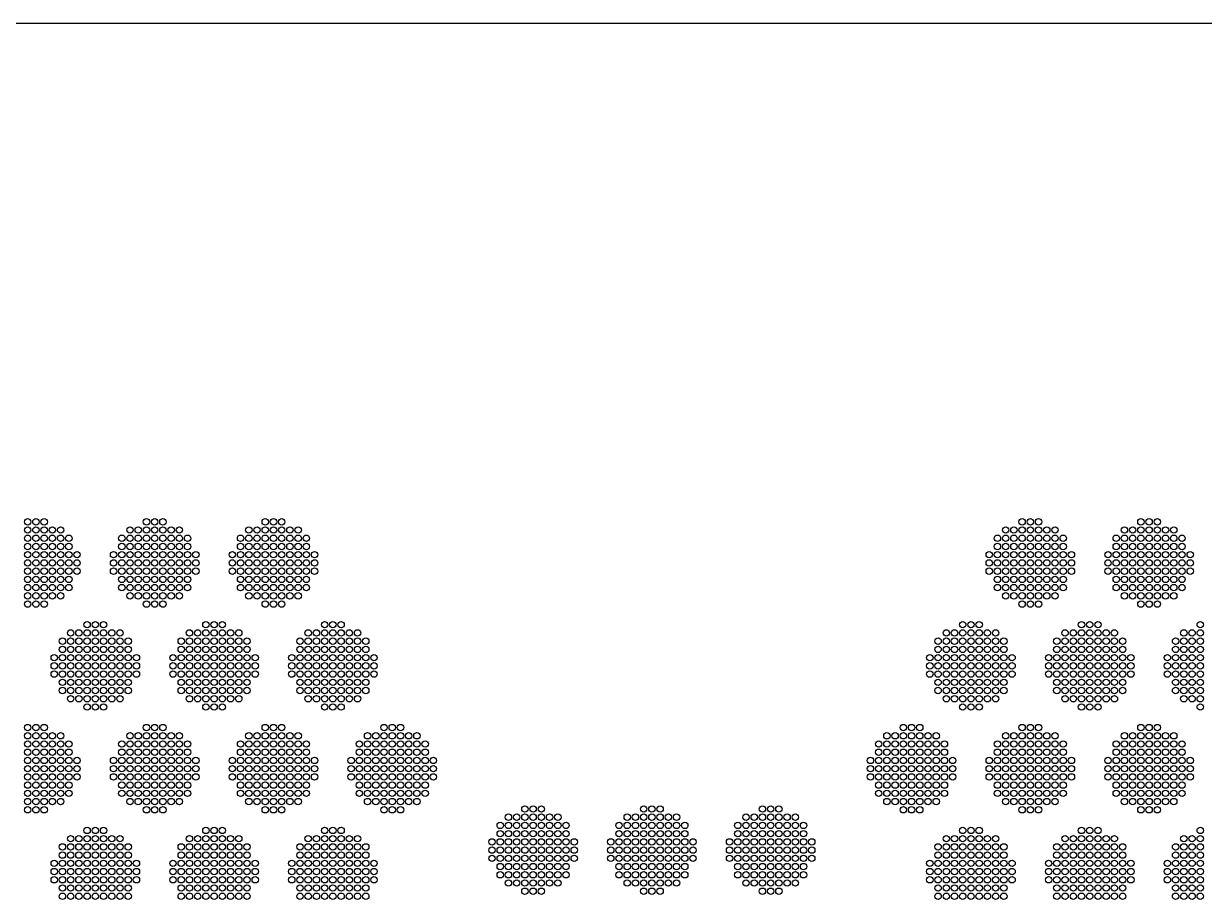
# Model space of a CAD drawing. Extents: x -49 to 54, y -38 to 38.
# Drawn here: x 28.5 to 41.42, y 28.41 to 38 of the extents above; entities that cross this region are included whole.
import ezdxf

# ---------------------------------------------------------------- set-up
doc = ezdxf.new("R2010")
doc.units = 0
doc.layers.add('LOWER_ELECTRODE', color=1, linetype='CONTINUOUS')
doc.layers.add('OUTLINE', color=7, linetype='CONTINUOUS')

msp = doc.modelspace()

# ---------------------------------------------------------------- linework, layer by layer
at = {"layer": 'LOWER_ELECTRODE'}
for centre in [(28.54, 32.549), (28.63, 32.549), (28.72, 32.549), (29.84, 32.549), (29.93, 32.549), (30.02, 32.549), (31.14, 32.549), (31.23, 32.549), (31.32, 32.549), (39.424, 32.549), (39.514, 32.549), (39.604, 32.549), (40.724, 32.549), (40.814, 32.549), (40.904, 32.549), (28.54, 32.459), (28.63, 32.459), (28.72, 32.459), (28.81, 32.459), (28.9, 32.459), (29.66, 32.459), (29.75, 32.459), (29.84, 32.459), (29.93, 32.459), (30.02, 32.459), (30.11, 32.459), (30.2, 32.459), (30.96, 32.459), (31.05, 32.459), (31.14, 32.459), (31.23, 32.459), (31.32, 32.459), (31.41, 32.459), (31.5, 32.459), (39.244, 32.459), (39.334, 32.459), (39.424, 32.459), (39.514, 32.459), (39.604, 32.459), (39.694, 32.459), (39.784, 32.459), (40.544, 32.459), (40.634, 32.459), (40.724, 32.459), (40.814, 32.459), (40.904, 32.459), (40.994, 32.459), (41.084, 32.459), (28.54, 32.369), (28.54, 32.279), (28.63, 32.369), (28.63, 32.279), (28.72, 32.369), (28.72, 32.279), (28.81, 32.369), (28.81, 32.279), (28.9, 32.369), (28.9, 32.279), (28.99, 32.369), (28.99, 32.279), (29.57, 32.369), (29.57, 32.279), (29.66, 32.369), (29.66, 32.279), (29.75, 32.369), (29.75, 32.279), (29.84, 32.369), (29.84, 32.279), (29.93, 32.369), (29.93, 32.279), (30.02, 32.369), (30.02, 32.279), (30.11, 32.369), (30.11, 32.279), (30.2, 32.369), (30.2, 32.279), (30.29, 32.369), (30.29, 32.279), (30.87, 32.369), (30.87, 32.279), (30.96, 32.369), (30.96, 32.279), (31.05, 32.369), (31.05, 32.279), (31.14, 32.369), (31.14, 32.279), (31.23, 32.369), (31.23, 32.279), (31.32, 32.369), (31.32, 32.279), (31.41, 32.369), (31.41, 32.279), (31.5, 32.369), (31.5, 32.279), (31.59, 32.369), (31.59, 32.279), (39.154, 32.369), (39.154, 32.279), (39.244, 32.369), (39.244, 32.279), (39.334, 32.369), (39.334, 32.279), (39.424, 32.369), (39.424, 32.279), (39.514, 32.369), (39.514, 32.279), (39.604, 32.369), (39.604, 32.279), (39.694, 32.369), (39.694, 32.279), (39.784, 32.369), (39.784, 32.279), (39.874, 32.369), (39.874, 32.279), (40.454, 32.369), (40.454, 32.279), (40.544, 32.369), (40.544, 32.279), (40.634, 32.369), (40.634, 32.279), (40.724, 32.369), (40.724, 32.279), (40.814, 32.369), (40.814, 32.279), (40.904, 32.369), (40.904, 32.279), (40.994, 32.369), (40.994, 32.279), (41.084, 32.369), (41.084, 32.279), (41.174, 32.369), (41.174, 32.279), (28.54, 32.189), (28.63, 32.189), (28.72, 32.189), (28.81, 32.189), (28.9, 32.189), (28.99, 32.189), (29.08, 32.189), (29.48, 32.189), (29.57, 32.189), (29.66, 32.189), (29.75, 32.189), (29.84, 32.189), (29.93, 32.189), (30.02, 32.189), (30.11, 32.189), (30.2, 32.189), (30.29, 32.189), (30.38, 32.189), (30.78, 32.189), (30.87, 32.189), (30.96, 32.189), (31.05, 32.189), (31.14, 32.189), (31.23, 32.189), (31.32, 32.189), (31.41, 32.189), (31.5, 32.189), (31.59, 32.189), (31.68, 32.189), (39.064, 32.189), (39.154, 32.189), (39.244, 32.189), (39.334, 32.189), (39.424, 32.189), (39.514, 32.189), (39.604, 32.189), (39.694, 32.189), (39.784, 32.189), (39.874, 32.189), (39.964, 32.189), (40.364, 32.189), (40.454, 32.189), (40.544, 32.189), (40.634, 32.189), (40.724, 32.189), (40.814, 32.189), (40.904, 32.189), (40.994, 32.189), (41.084, 32.189), (41.174, 32.189), (41.264, 32.189), (28.54, 32.099), (28.63, 32.099), (28.72, 32.099), (28.81, 32.099), (28.9, 32.099), (28.99, 32.099), (29.08, 32.099), (29.48, 32.099), (29.57, 32.099), (29.66, 32.099), (29.75, 32.099), (29.84, 32.099), (29.93, 32.099), (30.02, 32.099), (30.11, 32.099), (30.2, 32.099), (30.29, 32.099), (30.38, 32.099), (30.78, 32.099), (30.87, 32.099), (30.96, 32.099), (31.05, 32.099), (31.14, 32.099), (31.23, 32.099), (31.32, 32.099), (31.41, 32.099), (31.5, 32.099), (31.59, 32.099), (31.68, 32.099), (39.064, 32.099), (39.154, 32.099), (39.244, 32.099), (39.334, 32.099), (39.424, 32.099), (39.514, 32.099), (39.604, 32.099), (39.694, 32.099), (39.784, 32.099), (39.874, 32.099), (39.964, 32.099), (40.364, 32.099), (40.454, 32.099), (40.544, 32.099), (40.634, 32.099), (40.724, 32.099), (40.814, 32.099), (40.904, 32.099), (40.994, 32.099), (41.084, 32.099), (41.174, 32.099), (41.264, 32.099), (28.54, 32.009), (28.54, 31.919), (28.63, 32.009), (28.63, 31.919), (28.72, 32.009), (28.72, 31.919), (28.81, 32.009), (28.81, 31.919), (28.9, 32.009), (28.9, 31.919), (28.99, 32.009), (28.99, 31.919), (29.08, 32.009), (29.48, 32.009), (29.57, 32.009), (29.57, 31.919), (29.66, 32.009), (29.66, 31.919), (29.75, 32.009), (29.75, 31.919), (29.84, 32.009), (29.84, 31.919), (29.93, 32.009), (29.93, 31.919), (30.02, 32.009), (30.02, 31.919), (30.11, 32.009), (30.11, 31.919), (30.2, 32.009), (30.2, 31.919), (30.29, 32.009), (30.29, 31.919), (30.38, 32.009), (30.78, 32.009), (30.87, 32.009), (30.87, 31.919), (30.96, 32.009), (30.96, 31.919), (31.05, 32.009), (31.05, 31.919), (31.14, 32.009), (31.14, 31.919), (31.23, 32.009), (31.23, 31.919), (31.32, 32.009), (31.32, 31.919), (31.41, 32.009), (31.41, 31.919), (31.5, 32.009), (31.5, 31.919), (31.59, 32.009), (31.59, 31.919), (31.68, 32.009), (39.064, 32.009), (39.154, 32.009), (39.154, 31.919), (39.244, 32.009), (39.244, 31.919), (39.334, 32.009), (39.334, 31.919), (39.424, 32.009), (39.424, 31.919), (39.514, 32.009), (39.514, 31.919), (39.604, 32.009), (39.604, 31.919), (39.694, 32.009), (39.694, 31.919), (39.784, 32.009), (39.784, 31.919), (39.874, 32.009), (39.874, 31.919), (39.964, 32.009), (40.364, 32.009), (40.454, 32.009), (40.454, 31.919), (40.544, 32.009), (40.544, 31.919), (40.634, 32.009), (40.634, 31.919), (40.724, 32.009), (40.724, 31.919), (40.814, 32.009), (40.814, 31.919), (40.904, 32.009), (40.904, 31.919), (40.994, 32.009), (40.994, 31.919), (41.084, 32.009), (41.084, 31.919), (41.174, 32.009), (41.174, 31.919), (41.264, 32.009), (28.54, 31.829), (28.63, 31.829), (28.72, 31.829), (28.81, 31.829), (28.9, 31.829), (28.99, 31.829), (29.57, 31.829), (29.66, 31.829), (29.75, 31.829), (29.84, 31.829), (29.93, 31.829), (30.02, 31.829), (30.11, 31.829), (30.2, 31.829), (30.29, 31.829), (30.87, 31.829), (30.96, 31.829), (31.05, 31.829), (31.14, 31.829), (31.23, 31.829), (31.32, 31.829), (31.41, 31.829), (31.5, 31.829), (31.59, 31.829), (39.154, 31.829), (39.244, 31.829), (39.334, 31.829), (39.424, 31.829), (39.514, 31.829), (39.604, 31.829), (39.694, 31.829), (39.784, 31.829), (39.874, 31.829), (40.454, 31.829), (40.544, 31.829), (40.634, 31.829), (40.724, 31.829), (40.814, 31.829), (40.904, 31.829), (40.994, 31.829), (41.084, 31.829), (41.174, 31.829), (28.54, 31.739), (28.54, 31.649), (28.63, 31.739), (28.63, 31.649), (28.72, 31.739), (28.72, 31.649), (28.81, 31.739), (28.9, 31.739), (29.66, 31.739), (29.75, 31.739), (29.84, 31.739), (29.84, 31.649), (29.93, 31.739), (29.93, 31.649), (30.02, 31.739), (30.02, 31.649), (30.11, 31.739), (30.2, 31.739), (30.96, 31.739), (31.05, 31.739), (31.14, 31.739), (31.14, 31.649), (31.23, 31.739), (31.23, 31.649), (31.32, 31.739), (31.32, 31.649), (31.41, 31.739), (31.5, 31.739), (39.244, 31.739), (39.334, 31.739), (39.424, 31.739), (39.424, 31.649), (39.514, 31.739), (39.514, 31.649), (39.604, 31.739), (39.604, 31.649), (39.694, 31.739), (39.784, 31.739), (40.544, 31.739), (40.634, 31.739), (40.724, 31.739), (40.724, 31.649), (40.814, 31.739), (40.814, 31.649), (40.904, 31.739), (40.904, 31.649), (40.994, 31.739), (41.084, 31.739), (29.19, 31.423), (29.28, 31.423), (29.37, 31.423), (30.49, 31.423), (30.58, 31.423), (30.67, 31.423), (31.79, 31.423), (31.88, 31.423), (31.97, 31.423), (38.774, 31.423), (38.864, 31.423), (38.954, 31.423), (40.074, 31.423), (40.164, 31.423), (40.254, 31.423), (41.374, 31.423), (28.92, 31.243), (29.01, 31.333), (29.01, 31.243), (29.1, 31.333), (29.1, 31.243), (29.19, 31.333), (29.19, 31.243), (29.28, 31.333), (29.28, 31.243), (29.37, 31.333), (29.37, 31.243), (29.46, 31.333), (29.46, 31.243), (29.55, 31.333), (29.55, 31.243), (29.64, 31.243), (30.22, 31.243), (30.31, 31.333), (30.31, 31.243), (30.4, 31.333), (30.4, 31.243), (30.49, 31.333), (30.49, 31.243), (30.58, 31.333), (30.58, 31.243), (30.67, 31.333), (30.67, 31.243), (30.76, 31.333), (30.76, 31.243), (30.85, 31.333), (30.85, 31.243), (30.94, 31.243), (31.52, 31.243), (31.61, 31.333), (31.61, 31.243), (31.7, 31.333), (31.7, 31.243), (31.79, 31.333), (31.79, 31.243), (31.88, 31.333), (31.88, 31.243), (31.97, 31.333), (31.97, 31.243), (32.06, 31.333), (32.06, 31.243), (32.15, 31.333), (32.15, 31.243), (32.24, 31.243), (38.504, 31.243), (38.594, 31.333), (38.594, 31.243), (38.684, 31.333), (38.684, 31.243), (38.774, 31.333), (38.774, 31.243), (38.864, 31.333), (38.864, 31.243), (38.954, 31.333), (38.954, 31.243), (39.044, 31.333), (39.044, 31.243), (39.134, 31.333), (39.134, 31.243), (39.224, 31.243), (39.804, 31.243), (39.894, 31.333), (39.894, 31.243), (39.984, 31.333), (39.984, 31.243), (40.074, 31.333), (40.074, 31.243), (40.164, 31.333), (40.164, 31.243), (40.254, 31.333), (40.254, 31.243), (40.344, 31.333), (40.344, 31.243), (40.434, 31.333), (40.434, 31.243), (40.524, 31.243), (41.104, 31.243), (41.194, 31.333), (41.194, 31.243), (41.284, 31.333), (41.284, 31.243), (41.374, 31.333), (41.374, 31.243), (28.92, 31.153), (29.01, 31.153), (29.1, 31.153), (29.19, 31.153), (29.28, 31.153), (29.37, 31.153), (29.46, 31.153), (29.55, 31.153), (29.64, 31.153), (30.22, 31.153), (30.31, 31.153), (30.4, 31.153), (30.49, 31.153), (30.58, 31.153), (30.67, 31.153), (30.76, 31.153), (30.85, 31.153), (30.94, 31.153), (31.52, 31.153), (31.61, 31.153), (31.7, 31.153), (31.79, 31.153), (31.88, 31.153), (31.97, 31.153), (32.06, 31.153), (32.15, 31.153), (32.24, 31.153), (38.504, 31.153), (38.594, 31.153), (38.684, 31.153), (38.774, 31.153), (38.864, 31.153), (38.954, 31.153), (39.044, 31.153), (39.134, 31.153), (39.224, 31.153), (39.804, 31.153), (39.894, 31.153), (39.984, 31.153), (40.074, 31.153), (40.164, 31.153), (40.254, 31.153), (40.344, 31.153), (40.434, 31.153), (40.524, 31.153), (41.104, 31.153), (41.194, 31.153), (41.284, 31.153), (41.374, 31.153), (28.83, 31.063), (28.92, 31.063), (29.01, 31.063), (29.1, 31.063), (29.19, 31.063), (29.28, 31.063), (29.37, 31.063), (29.46, 31.063), (29.55, 31.063), (29.64, 31.063), (29.73, 31.063), (30.13, 31.063), (30.22, 31.063), (30.31, 31.063), (30.4, 31.063), (30.49, 31.063), (30.58, 31.063), (30.67, 31.063), (30.76, 31.063), (30.85, 31.063), (30.94, 31.063), (31.03, 31.063), (31.43, 31.063), (31.52, 31.063), (31.61, 31.063), (31.7, 31.063), (31.79, 31.063), (31.88, 31.063), (31.97, 31.063), (32.06, 31.063), (32.15, 31.063), (32.24, 31.063), (32.33, 31.063), (38.414, 31.063), (38.504, 31.063), (38.594, 31.063), (38.684, 31.063), (38.774, 31.063), (38.864, 31.063), (38.954, 31.063), (39.044, 31.063), (39.134, 31.063), (39.224, 31.063), (39.314, 31.063), (39.714, 31.063), (39.804, 31.063), (39.894, 31.063), (39.984, 31.063), (40.074, 31.063), (40.164, 31.063), (40.254, 31.063), (40.344, 31.063), (40.434, 31.063), (40.524, 31.063), (40.614, 31.063), (41.014, 31.063), (41.104, 31.063), (41.194, 31.063), (41.284, 31.063), (41.374, 31.063), (28.83, 30.973), (28.83, 30.883), (28.92, 30.973), (28.92, 30.883), (29.01, 30.973), (29.01, 30.883), (29.1, 30.973), (29.1, 30.883), (29.19, 30.973), (29.19, 30.883), (29.28, 30.973), (29.28, 30.883), (29.37, 30.973), (29.37, 30.883), (29.46, 30.973), (29.46, 30.883), (29.55, 30.973), (29.55, 30.883), (29.64, 30.973), (29.64, 30.883), (29.73, 30.973), (29.73, 30.883), (30.13, 30.973), (30.13, 30.883), (30.22, 30.973), (30.22, 30.883), (30.31, 30.973), (30.31, 30.883), (30.4, 30.973), (30.4, 30.883), (30.49, 30.973), (30.49, 30.883), (30.58, 30.973), (30.58, 30.883), (30.67, 30.973), (30.67, 30.883), (30.76, 30.973), (30.76, 30.883), (30.85, 30.973), (30.85, 30.883), (30.94, 30.973), (30.94, 30.883), (31.03, 30.973), (31.03, 30.883), (31.43, 30.973), (31.43, 30.883), (31.52, 30.973), (31.52, 30.883), (31.61, 30.973), (31.61, 30.883), (31.7, 30.973), (31.7, 30.883), (31.79, 30.973), (31.79, 30.883), (31.88, 30.973), (31.88, 30.883), (31.97, 30.973), (31.97, 30.883), (32.06, 30.973), (32.06, 30.883), (32.15, 30.973), (32.15, 30.883), (32.24, 30.973), (32.24, 30.883), (32.33, 30.973), (32.33, 30.883), (38.414, 30.973), (38.414, 30.883), (38.504, 30.973), (38.504, 30.883), (38.594, 30.973), (38.594, 30.883), (38.684, 30.973), (38.684, 30.883), (38.774, 30.973), (38.774, 30.883), (38.864, 30.973), (38.864, 30.883), (38.954, 30.973), (38.954, 30.883), (39.044, 30.973), (39.044, 30.883), (39.134, 30.973), (39.134, 30.883), (39.224, 30.973), (39.224, 30.883), (39.314, 30.973), (39.314, 30.883), (39.714, 30.973), (39.714, 30.883), (39.804, 30.973), (39.804, 30.883), (39.894, 30.973), (39.894, 30.883), (39.984, 30.973), (39.984, 30.883), (40.074, 30.973), (40.074, 30.883), (40.164, 30.973), (40.164, 30.883), (40.254, 30.973), (40.254, 30.883), (40.344, 30.973), (40.344, 30.883), (40.434, 30.973), (40.434, 30.883), (40.524, 30.973), (40.524, 30.883), (40.614, 30.973), (40.614, 30.883), (41.014, 30.973), (41.014, 30.883), (41.104, 30.973), (41.104, 30.883), (41.194, 30.973), (41.194, 30.883), (41.284, 30.973), (41.284, 30.883), (41.374, 30.973), (41.374, 30.883), (28.92, 30.793), (29.01, 30.793), (29.1, 30.793), (29.19, 30.793), (29.28, 30.793), (29.37, 30.793), (29.46, 30.793), (29.55, 30.793), (29.64, 30.793), (30.22, 30.793), (30.31, 30.793), (30.4, 30.793), (30.49, 30.793), (30.58, 30.793), (30.67, 30.793), (30.76, 30.793), (30.85, 30.793), (30.94, 30.793), (31.52, 30.793), (31.61, 30.793), (31.7, 30.793), (31.79, 30.793), (31.88, 30.793), (31.97, 30.793), (32.06, 30.793), (32.15, 30.793), (32.24, 30.793), (38.504, 30.793), (38.594, 30.793), (38.684, 30.793), (38.774, 30.793), (38.864, 30.793), (38.954, 30.793), (39.044, 30.793), (39.134, 30.793), (39.224, 30.793), (39.804, 30.793), (39.894, 30.793), (39.984, 30.793), (40.074, 30.793), (40.164, 30.793), (40.254, 30.793), (40.344, 30.793), (40.434, 30.793), (40.524, 30.793), (41.104, 30.793), (41.194, 30.793), (41.284, 30.793), (41.374, 30.793), (28.92, 30.703), (29.01, 30.703), (29.01, 30.613), (29.1, 30.703), (29.1, 30.613), (29.19, 30.703), (29.19, 30.613), (29.28, 30.703), (29.28, 30.613), (29.37, 30.703), (29.37, 30.613), (29.46, 30.703), (29.46, 30.613), (29.55, 30.703), (29.55, 30.613), (29.64, 30.703), (30.22, 30.703), (30.31, 30.703), (30.31, 30.613), (30.4, 30.703), (30.4, 30.613), (30.49, 30.703), (30.49, 30.613), (30.58, 30.703), (30.58, 30.613), (30.67, 30.703), (30.67, 30.613), (30.76, 30.703), (30.76, 30.613), (30.85, 30.703), (30.85, 30.613), (30.94, 30.703), (31.52, 30.703), (31.61, 30.703), (31.61, 30.613), (31.7, 30.703), (31.7, 30.613), (31.79, 30.703), (31.79, 30.613), (31.88, 30.703), (31.88, 30.613), (31.97, 30.703), (31.97, 30.613), (32.06, 30.703), (32.06, 30.613), (32.15, 30.703), (32.15, 30.613), (32.24, 30.703), (38.504, 30.703), (38.594, 30.703), (38.594, 30.613), (38.684, 30.703), (38.684, 30.613), (38.774, 30.703), (38.774, 30.613), (38.864, 30.703), (38.864, 30.613), (38.954, 30.703), (38.954, 30.613), (39.044, 30.703), (39.044, 30.613), (39.134, 30.703), (39.134, 30.613), (39.224, 30.703), (39.804, 30.703), (39.894, 30.703), (39.894, 30.613), (39.984, 30.703), (39.984, 30.613), (40.074, 30.703), (40.074, 30.613), (40.164, 30.703), (40.164, 30.613), (40.254, 30.703), (40.254, 30.613), (40.344, 30.703), (40.344, 30.613), (40.434, 30.703), (40.434, 30.613), (40.524, 30.703), (41.104, 30.703), (41.194, 30.703), (41.194, 30.613), (41.284, 30.703), (41.284, 30.613), (41.374, 30.703), (41.374, 30.613), (29.19, 30.523), (29.28, 30.523), (29.37, 30.523), (30.49, 30.523), (30.58, 30.523), (30.67, 30.523), (31.79, 30.523), (31.88, 30.523), (31.97, 30.523), (38.774, 30.523), (38.864, 30.523), (38.954, 30.523), (40.074, 30.523), (40.164, 30.523), (40.254, 30.523), (41.374, 30.523), (28.54, 30.298), (28.54, 30.208), (28.63, 30.298), (28.63, 30.208), (28.72, 30.298), (28.72, 30.208), (28.81, 30.208), (28.9, 30.208), (29.66, 30.208), (29.75, 30.208), (29.84, 30.298), (29.84, 30.208), (29.93, 30.298), (29.93, 30.208), (30.02, 30.298), (30.02, 30.208), (30.11, 30.208), (30.2, 30.208), (30.96, 30.208), (31.05, 30.208), (31.14, 30.298), (31.14, 30.208), (31.23, 30.298), (31.23, 30.208), (31.32, 30.298), (31.32, 30.208), (31.41, 30.208), (31.5, 30.208), (32.26, 30.208), (32.35, 30.208), (32.44, 30.298), (32.44, 30.208), (32.53, 30.298), (32.53, 30.208), (32.62, 30.298), (32.62, 30.208), (32.71, 30.208), (32.8, 30.208), (37.944, 30.208), (38.034, 30.208), (38.124, 30.298), (38.124, 30.208), (38.214, 30.298), (38.214, 30.208), (38.304, 30.298), (38.304, 30.208), (38.394, 30.208), (38.484, 30.208), (39.244, 30.208), (39.334, 30.208), (39.424, 30.298), (39.424, 30.208), (39.514, 30.298), (39.514, 30.208), (39.604, 30.298), (39.604, 30.208), (39.694, 30.208), (39.784, 30.208), (40.544, 30.208), (40.634, 30.208), (40.724, 30.298), (40.724, 30.208), (40.814, 30.298), (40.814, 30.208), (40.904, 30.298), (40.904, 30.208), (40.994, 30.208), (41.084, 30.208), (28.54, 30.118), (28.63, 30.118), (28.72, 30.118), (28.81, 30.118), (28.9, 30.118), (28.99, 30.118), (29.57, 30.118), (29.66, 30.118), (29.75, 30.118), (29.84, 30.118), (29.93, 30.118), (30.02, 30.118), (30.11, 30.118), (30.2, 30.118), (30.29, 30.118), (30.87, 30.118), (30.96, 30.118), (31.05, 30.118), (31.14, 30.118), (31.23, 30.118), (31.32, 30.118), (31.41, 30.118), (31.5, 30.118), (31.59, 30.118), (32.17, 30.118), (32.26, 30.118), (32.35, 30.118), (32.44, 30.118), (32.53, 30.118), (32.62, 30.118), (32.71, 30.118), (32.8, 30.118), (32.89, 30.118), (37.854, 30.118), (37.944, 30.118), (38.034, 30.118), (38.124, 30.118), (38.214, 30.118), (38.304, 30.118), (38.394, 30.118), (38.484, 30.118), (38.574, 30.118), (39.154, 30.118), (39.244, 30.118), (39.334, 30.118), (39.424, 30.118), (39.514, 30.118), (39.604, 30.118), (39.694, 30.118), (39.784, 30.118), (39.874, 30.118), (40.454, 30.118), (40.544, 30.118), (40.634, 30.118), (40.724, 30.118), (40.814, 30.118), (40.904, 30.118), (40.994, 30.118), (41.084, 30.118), (41.174, 30.118), (28.54, 30.028), (28.63, 30.028), (28.72, 30.028), (28.81, 30.028), (28.9, 30.028), (28.99, 30.028), (29.57, 30.028), (29.66, 30.028), (29.75, 30.028), (29.84, 30.028), (29.93, 30.028), (30.02, 30.028), (30.11, 30.028), (30.2, 30.028), (30.29, 30.028), (30.87, 30.028), (30.96, 30.028), (31.05, 30.028), (31.14, 30.028), (31.23, 30.028), (31.32, 30.028), (31.41, 30.028), (31.5, 30.028), (31.59, 30.028), (32.17, 30.028), (32.26, 30.028), (32.35, 30.028), (32.44, 30.028), (32.53, 30.028), (32.62, 30.028), (32.71, 30.028), (32.8, 30.028), (32.89, 30.028), (37.854, 30.028), (37.944, 30.028), (38.034, 30.028), (38.124, 30.028), (38.214, 30.028), (38.304, 30.028), (38.394, 30.028), (38.484, 30.028), (38.574, 30.028), (39.154, 30.028), (39.244, 30.028), (39.334, 30.028), (39.424, 30.028), (39.514, 30.028), (39.604, 30.028), (39.694, 30.028), (39.784, 30.028), (39.874, 30.028), (40.454, 30.028), (40.544, 30.028), (40.634, 30.028), (40.724, 30.028), (40.814, 30.028), (40.904, 30.028), (40.994, 30.028), (41.084, 30.028), (41.174, 30.028), (28.54, 29.938), (28.54, 29.848), (28.63, 29.938), (28.63, 29.848), (28.72, 29.938), (28.72, 29.848), (28.81, 29.938), (28.81, 29.848), (28.9, 29.938), (28.9, 29.848), (28.99, 29.938), (28.99, 29.848), (29.08, 29.938), (29.08, 29.848), (29.48, 29.938), (29.48, 29.848), (29.57, 29.938), (29.57, 29.848), (29.66, 29.938), (29.66, 29.848), (29.75, 29.938), (29.75, 29.848), (29.84, 29.938), (29.84, 29.848), (29.93, 29.938), (29.93, 29.848), (30.02, 29.938), (30.02, 29.848), (30.11, 29.938), (30.11, 29.848), (30.2, 29.938), (30.2, 29.848), (30.29, 29.938), (30.29, 29.848), (30.38, 29.938), (30.38, 29.848), (30.78, 29.938), (30.78, 29.848), (30.87, 29.938), (30.87, 29.848), (30.96, 29.938), (30.96, 29.848), (31.05, 29.938), (31.05, 29.848), (31.14, 29.938), (31.14, 29.848), (31.23, 29.938), (31.23, 29.848), (31.32, 29.938), (31.32, 29.848), (31.41, 29.938), (31.41, 29.848), (31.5, 29.938), (31.5, 29.848), (31.59, 29.938), (31.59, 29.848), (31.68, 29.938), (31.68, 29.848), (32.08, 29.938), (32.08, 29.848), (32.17, 29.938), (32.17, 29.848), (32.26, 29.938), (32.26, 29.848), (32.35, 29.938), (32.35, 29.848), (32.44, 29.938), (32.44, 29.848), (32.53, 29.938), (32.53, 29.848), (32.62, 29.938), (32.62, 29.848), (32.71, 29.938), (32.71, 29.848), (32.8, 29.938), (32.8, 29.848), (32.89, 29.938), (32.89, 29.848), (32.98, 29.938), (32.98, 29.848), (37.764, 29.938), (37.764, 29.848), (37.854, 29.938), (37.854, 29.848), (37.944, 29.938), (37.944, 29.848), (38.034, 29.938), (38.034, 29.848), (38.124, 29.938), (38.124, 29.848), (38.214, 29.938), (38.214, 29.848), (38.304, 29.938), (38.304, 29.848), (38.394, 29.938), (38.394, 29.848), (38.484, 29.938), (38.484, 29.848), (38.574, 29.938), (38.574, 29.848), (38.664, 29.938), (38.664, 29.848), (39.064, 29.938), (39.064, 29.848), (39.154, 29.938), (39.154, 29.848), (39.244, 29.938), (39.244, 29.848), (39.334, 29.938), (39.334, 29.848), (39.424, 29.938), (39.424, 29.848), (39.514, 29.938), (39.514, 29.848), (39.604, 29.938), (39.604, 29.848), (39.694, 29.938), (39.694, 29.848), (39.784, 29.938), (39.784, 29.848), (39.874, 29.938), (39.874, 29.848), (39.964, 29.938), (39.964, 29.848), (40.364, 29.938), (40.364, 29.848), (40.454, 29.938), (40.454, 29.848), (40.544, 29.938), (40.544, 29.848), (40.634, 29.938), (40.634, 29.848), (40.724, 29.938), (40.724, 29.848), (40.814, 29.938), (40.814, 29.848), (40.904, 29.938), (40.904, 29.848), (40.994, 29.938), (40.994, 29.848), (41.084, 29.938), (41.084, 29.848), (41.174, 29.938), (41.174, 29.848), (41.264, 29.938), (41.264, 29.848), (28.54, 29.758), (28.63, 29.758), (28.72, 29.758), (28.81, 29.758), (28.9, 29.758), (28.99, 29.758), (29.08, 29.758), (29.48, 29.758), (29.57, 29.758), (29.66, 29.758), (29.75, 29.758), (29.84, 29.758), (29.93, 29.758), (30.02, 29.758), (30.11, 29.758), (30.2, 29.758), (30.29, 29.758), (30.38, 29.758), (30.78, 29.758), (30.87, 29.758), (30.96, 29.758), (31.05, 29.758), (31.14, 29.758), (31.23, 29.758), (31.32, 29.758), (31.41, 29.758), (31.5, 29.758), (31.59, 29.758), (31.68, 29.758), (32.08, 29.758), (32.17, 29.758), (32.26, 29.758), (32.35, 29.758), (32.44, 29.758), (32.53, 29.758), (32.62, 29.758), (32.71, 29.758), (32.8, 29.758), (32.89, 29.758), (32.98, 29.758), (37.764, 29.758), (37.854, 29.758), (37.944, 29.758), (38.034, 29.758), (38.124, 29.758), (38.214, 29.758), (38.304, 29.758), (38.394, 29.758), (38.484, 29.758), (38.574, 29.758), (38.664, 29.758), (39.064, 29.758), (39.154, 29.758), (39.244, 29.758), (39.334, 29.758), (39.424, 29.758), (39.514, 29.758), (39.604, 29.758), (39.694, 29.758), (39.784, 29.758), (39.874, 29.758), (39.964, 29.758), (40.364, 29.758), (40.454, 29.758), (40.544, 29.758), (40.634, 29.758), (40.724, 29.758), (40.814, 29.758), (40.904, 29.758), (40.994, 29.758), (41.084, 29.758), (41.174, 29.758), (41.264, 29.758), (28.54, 29.668), (28.54, 29.578), (28.63, 29.668), (28.63, 29.578), (28.72, 29.668), (28.72, 29.578), (28.81, 29.668), (28.81, 29.578), (28.9, 29.668), (28.9, 29.578), (28.99, 29.668), (28.99, 29.578), (29.57, 29.668), (29.57, 29.578), (29.66, 29.668), (29.66, 29.578), (29.75, 29.668), (29.75, 29.578), (29.84, 29.668), (29.84, 29.578), (29.93, 29.668), (29.93, 29.578), (30.02, 29.668), (30.02, 29.578), (30.11, 29.668), (30.11, 29.578), (30.2, 29.668), (30.2, 29.578), (30.29, 29.668), (30.29, 29.578), (30.87, 29.668), (30.87, 29.578), (30.96, 29.668), (30.96, 29.578), (31.05, 29.668), (31.05, 29.578), (31.14, 29.668), (31.14, 29.578), (31.23, 29.668), (31.23, 29.578), (31.32, 29.668), (31.32, 29.578), (31.41, 29.668), (31.41, 29.578), (31.5, 29.668), (31.5, 29.578), (31.59, 29.668), (31.59, 29.578), (32.17, 29.668), (32.17, 29.578), (32.26, 29.668), (32.26, 29.578), (32.35, 29.668), (32.35, 29.578), (32.44, 29.668), (32.44, 29.578), (32.53, 29.668), (32.53, 29.578), (32.62, 29.668), (32.62, 29.578), (32.71, 29.668), (32.71, 29.578), (32.8, 29.668), (32.8, 29.578), (32.89, 29.668), (32.89, 29.578), (37.854, 29.668), (37.854, 29.578), (37.944, 29.668), (37.944, 29.578), (38.034, 29.668), (38.034, 29.578), (38.124, 29.668), (38.124, 29.578), (38.214, 29.668), (38.214, 29.578), (38.304, 29.668), (38.304, 29.578), (38.394, 29.668), (38.394, 29.578), (38.484, 29.668), (38.484, 29.578), (38.574, 29.668), (38.574, 29.578), (39.154, 29.668), (39.154, 29.578), (39.244, 29.668), (39.244, 29.578), (39.334, 29.668), (39.334, 29.578), (39.424, 29.668), (39.424, 29.578), (39.514, 29.668), (39.514, 29.578), (39.604, 29.668), (39.604, 29.578), (39.694, 29.668), (39.694, 29.578), (39.784, 29.668), (39.784, 29.578), (39.874, 29.668), (39.874, 29.578), (40.454, 29.668), (40.454, 29.578), (40.544, 29.668), (40.544, 29.578), (40.634, 29.668), (40.634, 29.578), (40.724, 29.668), (40.724, 29.578), (40.814, 29.668), (40.814, 29.578), (40.904, 29.668), (40.904, 29.578), (40.994, 29.668), (40.994, 29.578), (41.084, 29.668), (41.084, 29.578), (41.174, 29.668), (41.174, 29.578), (28.54, 29.488), (28.63, 29.488), (28.72, 29.488), (28.81, 29.488), (28.9, 29.488), (29.66, 29.488), (29.75, 29.488), (29.84, 29.488), (29.93, 29.488), (30.02, 29.488), (30.11, 29.488), (30.2, 29.488), (30.96, 29.488), (31.05, 29.488), (31.14, 29.488), (31.23, 29.488), (31.32, 29.488), (31.41, 29.488), (31.5, 29.488), (32.26, 29.488), (32.35, 29.488), (32.44, 29.488), (32.53, 29.488), (32.62, 29.488), (32.71, 29.488), (32.8, 29.488), (37.944, 29.488), (38.034, 29.488), (38.124, 29.488), (38.214, 29.488), (38.304, 29.488), (38.394, 29.488), (38.484, 29.488), (39.244, 29.488), (39.334, 29.488), (39.424, 29.488), (39.514, 29.488), (39.604, 29.488), (39.694, 29.488), (39.784, 29.488), (40.544, 29.488), (40.634, 29.488), (40.724, 29.488), (40.814, 29.488), (40.904, 29.488), (40.994, 29.488), (41.084, 29.488), (28.54, 29.398), (28.63, 29.398), (28.72, 29.398), (29.84, 29.398), (29.93, 29.398), (30.02, 29.398), (31.14, 29.398), (31.23, 29.398), (31.32, 29.398), (32.44, 29.398), (32.53, 29.398), (32.62, 29.398), (33.802, 29.317), (33.892, 29.317), (33.982, 29.407), (33.982, 29.317), (34.072, 29.407), (34.072, 29.317), (34.162, 29.407), (34.162, 29.317), (34.252, 29.317), (34.342, 29.317), (35.102, 29.317), (35.192, 29.317), (35.282, 29.407), (35.282, 29.317), (35.372, 29.407), (35.372, 29.317), (35.462, 29.407), (35.462, 29.317), (35.552, 29.317), (35.642, 29.317), (36.402, 29.317), (36.492, 29.317), (36.582, 29.407), (36.582, 29.317), (36.672, 29.407), (36.672, 29.317), (36.762, 29.407), (36.762, 29.317), (36.852, 29.317), (36.942, 29.317), (38.124, 29.398), (38.214, 29.398), (38.304, 29.398), (39.424, 29.398), (39.514, 29.398), (39.604, 29.398), (40.724, 29.398), (40.814, 29.398), (40.904, 29.398), (33.712, 29.227), (33.802, 29.227), (33.892, 29.227), (33.982, 29.227), (34.072, 29.227), (34.162, 29.227), (34.252, 29.227), (34.342, 29.227), (34.432, 29.227), (35.012, 29.227), (35.102, 29.227), (35.192, 29.227), (35.282, 29.227), (35.372, 29.227), (35.462, 29.227), (35.552, 29.227), (35.642, 29.227), (35.732, 29.227), (36.312, 29.227), (36.402, 29.227), (36.492, 29.227), (36.582, 29.227), (36.672, 29.227), (36.762, 29.227), (36.852, 29.227), (36.942, 29.227), (37.032, 29.227), (29.01, 29.082), (29.1, 29.082), (29.19, 29.172), (29.19, 29.082), (29.28, 29.172), (29.28, 29.082), (29.37, 29.172), (29.37, 29.082), (29.46, 29.082), (29.55, 29.082), (30.31, 29.082), (30.4, 29.082), (30.49, 29.172), (30.49, 29.082), (30.58, 29.172), (30.58, 29.082), (30.67, 29.172), (30.67, 29.082), (30.76, 29.082), (30.85, 29.082), (31.61, 29.082), (31.7, 29.082), (31.79, 29.172), (31.79, 29.082), (31.88, 29.172), (31.88, 29.082), (31.97, 29.172), (31.97, 29.082), (32.06, 29.082), (32.15, 29.082), (33.622, 29.047), (33.712, 29.137), (33.712, 29.047), (33.802, 29.137), (33.802, 29.047), (33.892, 29.137), (33.892, 29.047), (33.982, 29.137), (33.982, 29.047), (34.072, 29.137), (34.072, 29.047), (34.162, 29.137), (34.162, 29.047), (34.252, 29.137), (34.252, 29.047), (34.342, 29.137), (34.342, 29.047), (34.432, 29.137), (34.432, 29.047), (34.522, 29.047), (34.922, 29.047), (35.012, 29.137), (35.012, 29.047), (35.102, 29.137), (35.102, 29.047), (35.192, 29.137), (35.192, 29.047), (35.282, 29.137), (35.282, 29.047), (35.372, 29.137), (35.372, 29.047), (35.462, 29.137), (35.462, 29.047), (35.552, 29.137), (35.552, 29.047), (35.642, 29.137), (35.642, 29.047), (35.732, 29.137), (35.732, 29.047), (35.822, 29.047), (36.222, 29.047), (36.312, 29.137), (36.312, 29.047), (36.402, 29.137), (36.402, 29.047), (36.492, 29.137), (36.492, 29.047), (36.582, 29.137), (36.582, 29.047), (36.672, 29.137), (36.672, 29.047), (36.762, 29.137), (36.762, 29.047), (36.852, 29.137), (36.852, 29.047), (36.942, 29.137), (36.942, 29.047), (37.032, 29.137), (37.032, 29.047), (37.122, 29.047), (38.594, 29.082), (38.684, 29.082), (38.774, 29.172), (38.774, 29.082), (38.864, 29.172), (38.864, 29.082), (38.954, 29.172), (38.954, 29.082), (39.044, 29.082), (39.134, 29.082), (39.894, 29.082), (39.984, 29.082), (40.074, 29.172), (40.074, 29.082), (40.164, 29.172), (40.164, 29.082), (40.254, 29.172), (40.254, 29.082), (40.344, 29.082), (40.434, 29.082), (41.194, 29.082), (41.284, 29.082), (41.374, 29.172), (41.374, 29.082), (28.92, 28.992), (29.01, 28.992), (29.1, 28.992), (29.19, 28.992), (29.28, 28.992), (29.37, 28.992), (29.46, 28.992), (29.55, 28.992), (29.64, 28.992), (30.22, 28.992), (30.31, 28.992), (30.4, 28.992), (30.49, 28.992), (30.58, 28.992), (30.67, 28.992), (30.76, 28.992), (30.85, 28.992), (30.94, 28.992), (31.52, 28.992), (31.61, 28.992), (31.7, 28.992), (31.79, 28.992), (31.88, 28.992), (31.97, 28.992), (32.06, 28.992), (32.15, 28.992), (32.24, 28.992), (33.622, 28.957), (33.712, 28.957), (33.802, 28.957), (33.892, 28.957), (33.982, 28.957), (34.072, 28.957), (34.162, 28.957), (34.252, 28.957), (34.342, 28.957), (34.432, 28.957), (34.522, 28.957), (34.922, 28.957), (35.012, 28.957), (35.102, 28.957), (35.192, 28.957), (35.282, 28.957), (35.372, 28.957), (35.462, 28.957), (35.552, 28.957), (35.642, 28.957), (35.732, 28.957), (35.822, 28.957), (36.222, 28.957), (36.312, 28.957), (36.402, 28.957), (36.492, 28.957), (36.582, 28.957), (36.672, 28.957), (36.762, 28.957), (36.852, 28.957), (36.942, 28.957), (37.032, 28.957), (37.122, 28.957), (38.504, 28.992), (38.594, 28.992), (38.684, 28.992), (38.774, 28.992), (38.864, 28.992), (38.954, 28.992), (39.044, 28.992), (39.134, 28.992), (39.224, 28.992), (39.804, 28.992), (39.894, 28.992), (39.984, 28.992), (40.074, 28.992), (40.164, 28.992), (40.254, 28.992), (40.344, 28.992), (40.434, 28.992), (40.524, 28.992), (41.104, 28.992), (41.194, 28.992), (41.284, 28.992), (41.374, 28.992), (28.83, 28.812), (28.92, 28.902), (28.92, 28.812), (29.01, 28.902), (29.01, 28.812), (29.1, 28.902), (29.1, 28.812), (29.19, 28.902), (29.19, 28.812), (29.28, 28.902), (29.28, 28.812), (29.37, 28.902), (29.37, 28.812), (29.46, 28.902), (29.46, 28.812), (29.55, 28.902), (29.55, 28.812), (29.64, 28.902), (29.64, 28.812), (29.73, 28.812), (30.13, 28.812), (30.22, 28.902), (30.22, 28.812), (30.31, 28.902), (30.31, 28.812), (30.4, 28.902), (30.4, 28.812), (30.49, 28.902), (30.49, 28.812), (30.58, 28.902), (30.58, 28.812), (30.67, 28.902), (30.67, 28.812), (30.76, 28.902), (30.76, 28.812), (30.85, 28.902), (30.85, 28.812), (30.94, 28.902), (30.94, 28.812), (31.03, 28.812), (31.43, 28.812), (31.52, 28.902), (31.52, 28.812), (31.61, 28.902), (31.61, 28.812), (31.7, 28.902), (31.7, 28.812), (31.79, 28.902), (31.79, 28.812), (31.88, 28.902), (31.88, 28.812), (31.97, 28.902), (31.97, 28.812), (32.06, 28.902), (32.06, 28.812), (32.15, 28.902), (32.15, 28.812), (32.24, 28.902), (32.24, 28.812), (32.33, 28.812), (33.622, 28.867), (33.712, 28.867), (33.802, 28.867), (33.892, 28.867), (33.982, 28.867), (34.072, 28.867), (34.162, 28.867), (34.252, 28.867), (34.342, 28.867), (34.432, 28.867), (34.522, 28.867), (34.922, 28.867), (35.012, 28.867), (35.102, 28.867), (35.192, 28.867), (35.282, 28.867), (35.372, 28.867), (35.462, 28.867), (35.552, 28.867), (35.642, 28.867), (35.732, 28.867), (35.822, 28.867), (36.222, 28.867), (36.312, 28.867), (36.402, 28.867), (36.492, 28.867), (36.582, 28.867), (36.672, 28.867), (36.762, 28.867), (36.852, 28.867), (36.942, 28.867), (37.032, 28.867), (37.122, 28.867), (38.414, 28.812), (38.504, 28.902), (38.504, 28.812), (38.594, 28.902), (38.594, 28.812), (38.684, 28.902), (38.684, 28.812), (38.774, 28.902), (38.774, 28.812), (38.864, 28.902), (38.864, 28.812), (38.954, 28.902), (38.954, 28.812), (39.044, 28.902), (39.044, 28.812), (39.134, 28.902), (39.134, 28.812), (39.224, 28.902), (39.224, 28.812), (39.314, 28.812), (39.714, 28.812), (39.804, 28.902), (39.804, 28.812), (39.894, 28.902), (39.894, 28.812), (39.984, 28.902), (39.984, 28.812), (40.074, 28.902), (40.074, 28.812), (40.164, 28.902), (40.164, 28.812), (40.254, 28.902), (40.254, 28.812), (40.344, 28.902), (40.344, 28.812), (40.434, 28.902), (40.434, 28.812), (40.524, 28.902), (40.524, 28.812), (40.614, 28.812), (41.014, 28.812), (41.104, 28.902), (41.104, 28.812), (41.194, 28.902), (41.194, 28.812), (41.284, 28.902), (41.284, 28.812), (41.374, 28.902), (41.374, 28.812), (28.83, 28.722), (28.92, 28.722), (29.01, 28.722), (29.1, 28.722), (29.19, 28.722), (29.28, 28.722), (29.37, 28.722), (29.46, 28.722), (29.55, 28.722), (29.64, 28.722), (29.73, 28.722), (30.13, 28.722), (30.22, 28.722), (30.31, 28.722), (30.4, 28.722), (30.49, 28.722), (30.58, 28.722), (30.67, 28.722), (30.76, 28.722), (30.85, 28.722), (30.94, 28.722), (31.03, 28.722), (31.43, 28.722), (31.52, 28.722), (31.61, 28.722), (31.7, 28.722), (31.79, 28.722), (31.88, 28.722), (31.97, 28.722), (32.06, 28.722), (32.15, 28.722), (32.24, 28.722), (32.33, 28.722), (33.712, 28.777), (33.712, 28.687), (33.802, 28.777), (33.802, 28.687), (33.892, 28.777), (33.892, 28.687), (33.982, 28.777), (33.982, 28.687), (34.072, 28.777), (34.072, 28.687), (34.162, 28.777), (34.162, 28.687), (34.252, 28.777), (34.252, 28.687), (34.342, 28.777), (34.342, 28.687), (34.432, 28.777), (34.432, 28.687), (35.012, 28.777), (35.012, 28.687), (35.102, 28.777), (35.102, 28.687), (35.192, 28.777), (35.192, 28.687), (35.282, 28.777), (35.282, 28.687), (35.372, 28.777), (35.372, 28.687), (35.462, 28.777), (35.462, 28.687), (35.552, 28.777), (35.552, 28.687), (35.642, 28.777), (35.642, 28.687), (35.732, 28.777), (35.732, 28.687), (36.312, 28.777), (36.312, 28.687), (36.402, 28.777), (36.402, 28.687), (36.492, 28.777), (36.492, 28.687), (36.582, 28.777), (36.582, 28.687), (36.672, 28.777), (36.672, 28.687), (36.762, 28.777), (36.762, 28.687), (36.852, 28.777), (36.852, 28.687), (36.942, 28.777), (36.942, 28.687), (37.032, 28.777), (37.032, 28.687), (38.414, 28.722), (38.504, 28.722), (38.594, 28.722), (38.684, 28.722), (38.774, 28.722), (38.864, 28.722), (38.954, 28.722), (39.044, 28.722), (39.134, 28.722), (39.224, 28.722), (39.314, 28.722), (39.714, 28.722), (39.804, 28.722), (39.894, 28.722), (39.984, 28.722), (40.074, 28.722), (40.164, 28.722), (40.254, 28.722), (40.344, 28.722), (40.434, 28.722), (40.524, 28.722), (40.614, 28.722), (41.014, 28.722), (41.104, 28.722), (41.194, 28.722), (41.284, 28.722), (41.374, 28.722), (28.83, 28.632), (28.92, 28.632), (28.92, 28.542), (29.01, 28.632), (29.01, 28.542), (29.1, 28.632), (29.1, 28.542), (29.19, 28.632), (29.19, 28.542), (29.28, 28.632), (29.28, 28.542), (29.37, 28.632), (29.37, 28.542), (29.46, 28.632), (29.46, 28.542), (29.55, 28.632), (29.55, 28.542), (29.64, 28.632), (29.64, 28.542), (29.73, 28.632), (30.13, 28.632), (30.22, 28.632), (30.22, 28.542), (30.31, 28.632), (30.31, 28.542), (30.4, 28.632), (30.4, 28.542), (30.49, 28.632), (30.49, 28.542), (30.58, 28.632), (30.58, 28.542), (30.67, 28.632), (30.67, 28.542), (30.76, 28.632), (30.76, 28.542), (30.85, 28.632), (30.85, 28.542), (30.94, 28.632), (30.94, 28.542), (31.03, 28.632), (31.43, 28.632), (31.52, 28.632), (31.52, 28.542), (31.61, 28.632), (31.61, 28.542), (31.7, 28.632), (31.7, 28.542), (31.79, 28.632), (31.79, 28.542), (31.88, 28.632), (31.88, 28.542), (31.97, 28.632), (31.97, 28.542), (32.06, 28.632), (32.06, 28.542), (32.15, 28.632), (32.15, 28.542), (32.24, 28.632), (32.24, 28.542), (32.33, 28.632), (33.802, 28.597), (33.892, 28.597), (33.982, 28.597), (34.072, 28.597), (34.162, 28.597), (34.252, 28.597), (34.342, 28.597), (35.102, 28.597), (35.192, 28.597), (35.282, 28.597), (35.372, 28.597), (35.462, 28.597), (35.552, 28.597), (35.642, 28.597), (36.402, 28.597), (36.492, 28.597), (36.582, 28.597), (36.672, 28.597), (36.762, 28.597), (36.852, 28.597), (36.942, 28.597), (38.414, 28.632), (38.504, 28.632), (38.504, 28.542), (38.594, 28.632), (38.594, 28.542), (38.684, 28.632), (38.684, 28.542), (38.774, 28.632), (38.774, 28.542), (38.864, 28.632), (38.864, 28.542), (38.954, 28.632), (38.954, 28.542), (39.044, 28.632), (39.044, 28.542), (39.134, 28.632), (39.134, 28.542), (39.224, 28.632), (39.224, 28.542), (39.314, 28.632), (39.714, 28.632), (39.804, 28.632), (39.804, 28.542), (39.894, 28.632), (39.894, 28.542), (39.984, 28.632), (39.984, 28.542), (40.074, 28.632), (40.074, 28.542), (40.164, 28.632), (40.164, 28.542), (40.254, 28.632), (40.254, 28.542), (40.344, 28.632), (40.344, 28.542), (40.434, 28.632), (40.434, 28.542), (40.524, 28.632), (40.524, 28.542), (40.614, 28.632), (41.014, 28.632), (41.104, 28.632), (41.104, 28.542), (41.194, 28.632), (41.194, 28.542), (41.284, 28.632), (41.284, 28.542), (41.374, 28.632), (41.374, 28.542), (28.92, 28.452), (29.01, 28.452), (29.1, 28.452), (29.19, 28.452), (29.28, 28.452), (29.37, 28.452), (29.46, 28.452), (29.55, 28.452), (29.64, 28.452), (30.22, 28.452), (30.31, 28.452), (30.4, 28.452), (30.49, 28.452), (30.58, 28.452), (30.67, 28.452), (30.76, 28.452), (30.85, 28.452), (30.94, 28.452), (31.52, 28.452), (31.61, 28.452), (31.7, 28.452), (31.79, 28.452), (31.88, 28.452), (31.97, 28.452), (32.06, 28.452), (32.15, 28.452), (32.24, 28.452), (33.982, 28.507), (34.072, 28.507), (34.162, 28.507), (35.282, 28.507), (35.372, 28.507), (35.462, 28.507), (36.582, 28.507), (36.672, 28.507), (36.762, 28.507), (38.504, 28.452), (38.594, 28.452), (38.684, 28.452), (38.774, 28.452), (38.864, 28.452), (38.954, 28.452), (39.044, 28.452), (39.134, 28.452), (39.224, 28.452), (39.804, 28.452), (39.894, 28.452), (39.984, 28.452), (40.074, 28.452), (40.164, 28.452), (40.254, 28.452), (40.344, 28.452), (40.434, 28.452), (40.524, 28.452), (41.104, 28.452), (41.194, 28.452), (41.284, 28.452), (41.374, 28.452)]:
    msp.add_circle(centre, 0.035, dxfattribs=at)
at = {"layer": 'OUTLINE'}
msp.add_lwpolyline([(-49.4, -36.45, -0.414214), (-47.85, -38), (52.85, -38, -0.414214), (54.4, -36.45), (54.4, -28), (51.4, -28), (51.4, 28), (54.4, 28), (54.4, 36.45, -0.414214), (52.85, 38), (-47.85, 38, -0.414214), (-49.4, 36.45)], format="xyb", close=True, dxfattribs=at)

doc.saveas('drawing.dxf')
